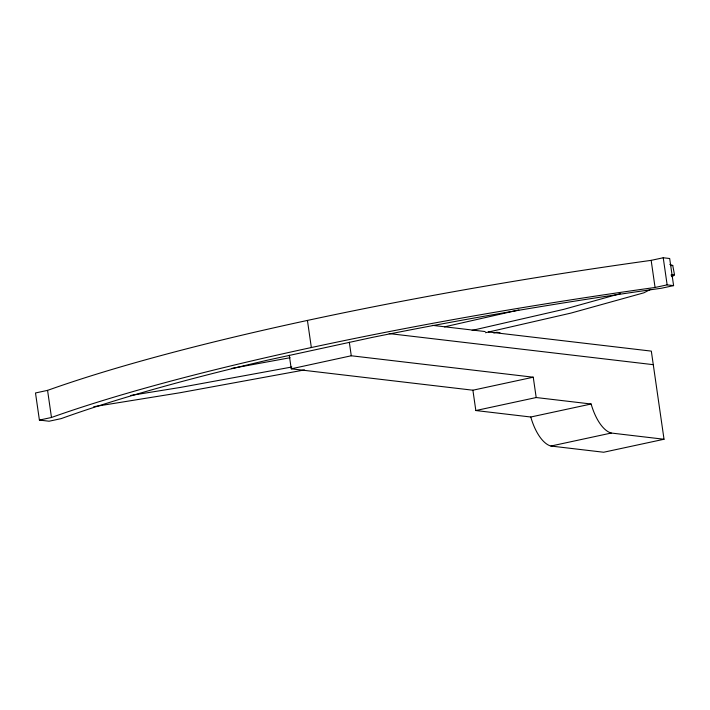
<?xml version="1.0" encoding="UTF-8"?>
<svg xmlns="http://www.w3.org/2000/svg" width="710" height="710" viewBox="0 0 710 710"><rect width="100%" height="100%" fill="white"/><g stroke="black" fill="none" stroke-linecap="round" stroke-linejoin="round"><path stroke-width="1.06" d="M672.148 276.785L674.5 274.761L672.752 265.478L669.814 264.404M671.633 276.217L674.5 274.761L670.95 275.063M650.706 289.325L643.828 292.831L570.84 313.119L485.445 332.724M620.336 293.629L563.829 309.338L472.123 330.39M518.921 309.959L444.424 326.866M289.289 355.257L291.242 368.818L351.272 355.772L533.254 377.205L536.192 397.538L591.137 404.008A39.174 17.626 77.8 0 0 611.274 433.038L664.028 439.25L651.327 351.122L488.462 331.943M47.57 390.367L35.5 392.967L39.405 420.08L49.088 421.225L61.158 418.625A709.689 96.32 -8.2 0 1 267.635 360.13L372.022 337.454A709.689 96.32 -8.2 0 1 661.516 288.224L673.595 285.624L669.681 258.511L663.229 257.757L651.159 260.357A709.654 96.311 -8.2 0 0 47.57 390.367L51.475 417.48L39.405 420.08M51.475 417.48A709.654 96.311 -8.2 0 1 655.064 287.47L667.143 284.87L673.595 285.624M493.743 332.937L496.769 332.289L499.991 332.67M291.242 368.818L472.896 390.207L533.254 377.205M472.896 390.207L475.833 410.54L536.192 397.538M475.833 410.54L530.778 417.01L591.137 404.008M530.778 417.01A39.174 17.626 77.8 0 0 550.916 446.04L611.274 433.038M664.028 439.25L603.669 452.243L550.916 446.04M231.398 368.481L290.097 357.725M291.837 367.008L180.97 387.332L130.605 395.461M304.483 369.937L179.701 392.799L93.764 406.679M670.977 265.629L672.752 265.478M432.346 325.34L485.161 331.552M389.186 333.585L653.28 364.674M663.229 257.757L667.143 284.87M651.159 260.357L655.064 287.47M349.32 342.22L351.272 355.772M307.43 320.423L311.344 347.536"/></g></svg>
